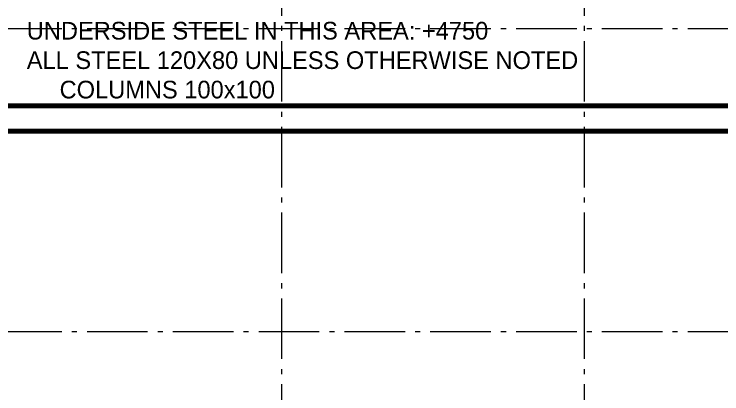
# Model space of a CAD drawing. Header units: millimetres. Extents: x -187347 to 135007, y -6415 to 292048.
# Drawn here: x -62236 to -48216, y 90818 to 98343 of the extents above; entities that cross this region are included whole.
import ezdxf

# ---------------------------------------------------------------- set-up
doc = ezdxf.new("R2010")
doc.units = ezdxf.units.MM
doc.header["$LTSCALE"] = 100
doc.linetypes.add('Z_LINE-CNTR', pattern=[17, 12, -2, 1, -2])
doc.layers.get('0').update_dxf_attribs({"lineweight": 18})
doc.layers.add('BORDER', color=4, linetype='Continuous', lineweight=70)
doc.layers.add('S-GRID', color=7, linetype='Continuous', lineweight=5)
doc.layers.add('STEEL', color=5, linetype='Continuous')
doc.styles.add('035_100', font='', dxfattribs={"height": 350})
doc.styles.get('035_100').set_extended_font_data('Univers 45 Light')

# ---------------------------------------------------------------- blocks, each defined once
blk = doc.blocks.new('A0-Frame')
at = {"layer": 'BORDER', "color": 252, "ltscale": 25}
blk.add_lwpolyline([(0, 83100), (117900, 83100), (117900, 0), (0, 0)], close=True, dxfattribs=at)
at = {"layer": 'BORDER'}
blk.add_lwpolyline([(500, 82600), (117400, 82600), (117400, 500), (500, 500)], close=True, dxfattribs=at)
blk = doc.blocks.new('steel weighing')
at = {"layer": 'STEEL', "color": 6, "linetype": 'ByBlock', "ltscale": 20, "insert": (855723.1, 784635.4), "char_height": 350, "attachment_point": 1, "style": '035_100'}
blk.add_mtext_dynamic_manual_height_columns('UNDERSIDE STEEL IN THIS AREA: +4750\\PALL STEEL 120X80 UNLESS OTHERWISE NOTED       COLUMNS 100x100 ', width=11045.78, gutter_width=1750, heights=[0], dxfattribs=at)

msp = doc.modelspace()

# ---------------------------------------------------------------- linework, layer by layer
at = {"layer": 'S-GRID', "color": 152, "linetype": 'Z_LINE-CNTR'}
for p, q in [((-56939.9, 111408.8), (-56939.9, -6038.2)), ((-50939.9, 111408.8), (-50939.9, -6038.2)), ((-89691.4, 98055), (-18064, 98055)), ((-89691.4, 92055), (-18064, 92055))]:
    msp.add_line(p, q, dxfattribs=at)

# ---------------------------------------------------------------- block references
msp.add_blockref('A0-Frame', (-97112.4, 13423.2))
at = {"layer": 'STEEL', "color": 6, "linetype": 'ByBlock'}
msp.add_blockref('steel weighing', (-917708.7, -686445.9, -1.7), dxfattribs=at)

doc.saveas('drawing.dxf')
